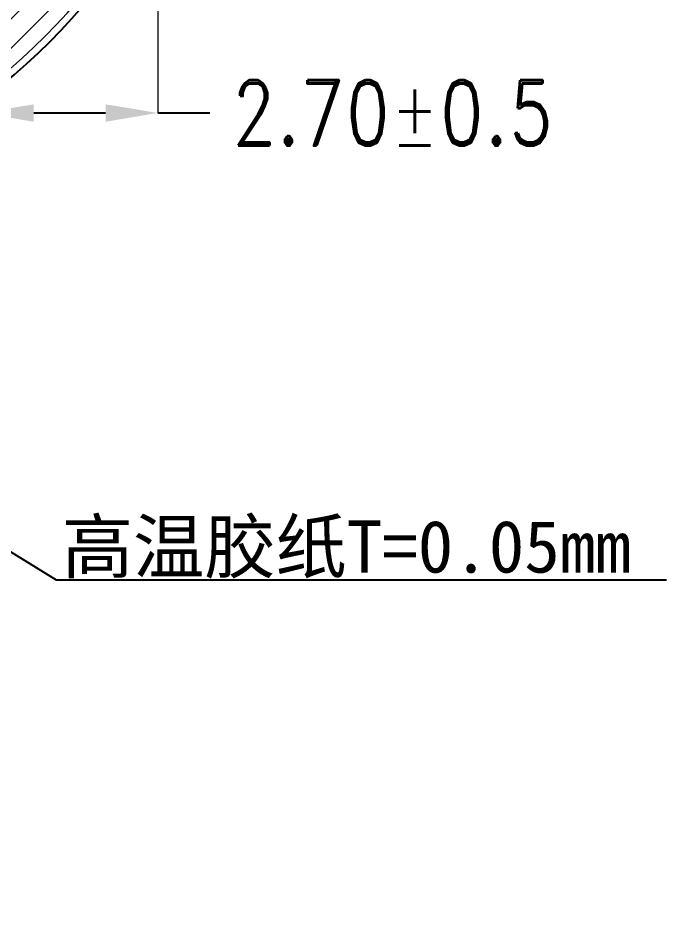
# Model space of a CAD drawing. Header units: millimetres. Extents: x 1845 to 2650, y -178 to 579.
# Drawn here: x 2468.73 to 2478.69, y 271.21 to 285.09 of the extents above; entities that cross this region are included whole.
import ezdxf
from ezdxf.lldxf.tags import DXFTag

# ---------------------------------------------------------------- set-up
doc = ezdxf.new("R2010")
doc.units = ezdxf.units.MM
doc.layers.get('0').update_dxf_attribs({"lineweight": 5})
doc.layers.get('Defpoints').update_dxf_attribs({"lineweight": 5})
doc.layers.add('BHM', color=201, linetype='Continuous')
for name, color, linetype, lineweight in [('CG', 6, 'Continuous', 5), ('DIM', 3, 'Continuous', 5), ('ITO', 2, 'Continuous', 5), ('POL', 202, 'Continuous', 5)]:
    doc.layers.add(name, color=color, linetype=linetype, lineweight=lineweight)
doc.styles.add('RD', font='ROMAND.shx', dxfattribs={"width": 0.8})
doc.styles.add('汉字', font='')
doc.styles.get('汉字').set_extended_font_data('SimSun')
tags = doc.linetypes.add('CENTER', pattern=[0.6, 0.375, -0.075, 0.075, -0.075]).pattern_tags.tags
tags[10:11] = [DXFTag(74, 4), DXFTag(75, 0), DXFTag(340, '0'), DXFTag(46, 1.0), DXFTag(50, 0.0), DXFTag(44, 0.0), DXFTag(45, 0.0)]
tags[8:9] = [DXFTag(74, 4), DXFTag(75, 0), DXFTag(340, '0'), DXFTag(46, 1.0), DXFTag(50, 0.0), DXFTag(44, 0.0), DXFTag(45, 0.0)]
tags[6:7] = [DXFTag(74, 4), DXFTag(75, 0), DXFTag(340, '0'), DXFTag(46, 1.0), DXFTag(50, 0.0), DXFTag(44, 0.0), DXFTag(45, 0.0)]
tags[4:5] = [DXFTag(74, 4), DXFTag(75, 0), DXFTag(340, '0'), DXFTag(46, 1.0), DXFTag(50, 0.0), DXFTag(44, 0.0), DXFTag(45, 0.0)]
doc.dimstyles.new('DIM', dxfattribs={"dimtxt": 0.8, "dimasz": 0.8, "dimexe": 0, "dimexo": 0.5, "dimgap": 0.11, "dimtad": 0, "dimzin": 1, "dimdsep": 46, "dimtxsty": 'RD', "dimcen": 0, "dimclrd": 256, "dimclre": 256, "dimclrt": 256, "dimadec": 0, "dimazin": 0, "dimtm": 1e-09, "dimtfac": 1, "dimtofl": 0, "dimtmove": 0, "dimatfit": 3, "dimfxl": 1, "dimlwe": -1, "dimarcsym": 0})

# ---------------------------------------------------------------- blocks, each defined once
blk = doc.blocks.new('R196GRM-001-PNL-V01-A')
at = {"layer": 'ITO', "lineweight": 5}
for points in [[(1189.801, 2.413), (1205.671, 2.413, -0.414214), (1214.271, -6.187), (1214.271, -30.197, -0.414214), (1205.671, -38.797), (1189.801, -38.797, -0.414214), (1181.201, -30.197), (1181.201, -6.187, -0.414214)], [(1208.951, -38.147, 0.303732), (1214.271, -30.197), (1214.271, -6.187, 0.414214), (1205.671, 2.413), (1189.801, 2.413, 0.414214), (1181.201, -6.187), (1181.201, -30.197, 0.303732), (1186.522, -38.147)]]:
    blk.add_lwpolyline(points, format="xyb", close=True, dxfattribs=at)
blk = doc.blocks.new('R196GRM-001-PNLA-V01-A')
at = {"layer": 'POL', "lineweight": 5}
blk.add_lwpolyline([(1674.072, -161.243, -0.257401), (1670.133, -154.097), (1670.133, -130.087, -0.414214), (1678.583, -121.637), (1694.453, -121.637, -0.414214), (1702.903, -130.087), (1702.903, -154.097, -0.257401), (1698.963, -161.243), (1674.072, -161.243)], format="xyb", close=True, dxfattribs=at)
at = {"layer": 'ITO', "linetype": 'CENTER', "lineweight": 5}
blk.add_blockref('R196GRM-001-PNL-V01-A', (488.781, -123.9), dxfattribs=at)
blk = doc.blocks.new('*D85')
at = {"layer": 'Defpoints', "color": 0, "lineweight": 5, "transparency": 16777216}
for p in [(2470.874, 292.497), (2470.874, 283.633), (2468.174, 278.208)]:
    blk.add_point(p, dxfattribs=at)
at = {"layer": 'DIM', "transparency": 16777216}
for p, q in [((2470.874, 291.997), (2470.874, 283.633)), ((2468.174, 278.708), (2468.174, 283.633))]:
    blk.add_line(p, q, dxfattribs=at)
at = {"layer": 'DIM', "lineweight": -2, "transparency": 16777216}
for p, q in [((2468.974, 283.633), (2470.074, 283.633)), ((2470.874, 283.633), (2471.674, 283.633))]:
    blk.add_line(p, q, dxfattribs=at)
at = {"layer": 'DIM', "lineweight": 5, "transparency": 16777216}
for points in [[(2468.974, 283.766), (2468.974, 283.499), (2468.174, 283.633)], [(2470.074, 283.766), (2470.074, 283.499), (2470.874, 283.633)]]:
    blk.add_solid(points, dxfattribs=at)
at = {"layer": 'DIM', "lineweight": 5, "transparency": 16777216, "insert": (2474.47, 283.633), "char_height": 1, "attachment_point": 5, "style": 'RD'}
blk.add_mtext('2.70±0.5', dxfattribs=at)
blk = doc.blocks.new('R196GRK-001-CVL-V01-A')
at = {"layer": 'CG', "linetype": 'Continuous'}
h = blk.add_hatch(dxfattribs=at)
h.set_pattern_fill('ANSI31', color=256, scale=0.1, style=0)
edge = h.paths.add_edge_path(flags=16)
edge.add_line((2173.298, 305.631), (2188.063, 305.631))
edge.add_arc((2188.063, 297.231), 8.4, 0, 90, ccw=False)
edge.add_line((2196.463, 297.231), (2196.463, 274.328))
edge.add_arc((2189.163, 274.328), 7.3, 270, 360, ccw=False)
edge.add_line((2189.163, 267.028), (2172.198, 267.028))
edge.add_arc((2172.198, 274.328), 7.3, 180, 270, ccw=False)
edge.add_line((2164.898, 274.328), (2164.898, 297.231))
edge.add_arc((2173.298, 297.231), 8.4, 90, 180, ccw=False)
edge = h.paths.add_edge_path()
edge.add_line((2163, 298.015), (2163, 273.545))
edge.add_arc((2172.8, 273.545), 9.8, 180, 270)
edge.add_line((2172.8, 263.745), (2188.56, 263.745))
edge.add_arc((2188.56, 273.545), 9.8, 270, 360)
edge.add_line((2198.36, 273.545), (2198.36, 298.015))
edge.add_arc((2188.56, 298.015), 9.8, 0, 90)
edge.add_line((2188.56, 307.815), (2172.8, 307.815))
edge.add_arc((2172.8, 298.015), 9.8, 90, 180)
at = {"layer": 'CG', "color": 1, "linetype": 'Continuous'}
blk.add_lwpolyline([(2163, 298.015), (2163, 273.545, 0.414214), (2172.8, 263.745), (2188.56, 263.745, 0.414214), (2198.36, 273.545), (2198.36, 298.015, 0.414214), (2188.56, 307.815), (2172.8, 307.815, 0.414214)], format="xyb", close=True, dxfattribs=at)
at = {"layer": 'CG', "color": 0, "linetype": 'Continuous'}
blk.add_lwpolyline([(2195.86, 298.03, 0.414214), (2188.56, 305.33), (2172.8, 305.33, 0.414214), (2165.5, 298.03), (2165.5, 273.53, 0.414214), (2172.8, 266.23), (2188.56, 266.23, 0.414214), (2195.86, 273.53)], format="xyb", close=True, dxfattribs=at)

msp = doc.modelspace()

# ---------------------------------------------------------------- linework, layer by layer
at = {"layer": 'BHM', "linetype": 'Continuous'}
msp.add_lwpolyline([(2446.4593, 326.1245, 0.4142136), (2436.5593, 316.2245), (2436.5593, 291.7245, 0.4142136), (2446.4593, 281.8245), (2462.2193, 281.8245, 0.4142136), (2472.1193, 291.7245), (2472.1193, 310.2245, -0.4142136), (2473.1193, 311.2245), (2475.7193, 311.2245, 0.4142136), (2476.7193, 312.2245), (2476.7193, 315.2245, 0.4142136), (2475.7193, 316.2245), (2473.0733, 316.2245, -0.3875537), (2472.0775, 317.1327, 0.3875537), (2462.2193, 326.1245)], format="xyb", close=True, dxfattribs=at)

# ---------------------------------------------------------------- block references
at = {"lineweight": 5}
msp.add_blockref('R196GRK-001-CVL-V01-A', (273.6591, 18.1946), dxfattribs=at)
at = {"layer": 'ITO', "lineweight": 5}
msp.add_blockref('R196GRM-001-PNLA-V01-A', (767.8214, 446.0655), dxfattribs=at)

# ---------------------------------------------------------------- texts
at = {"layer": 'DIM', "lineweight": 5, "style": '汉字'}
msp.add_text('高温胶纸T=0.05mm', height=0.8, dxfattribs=at).set_placement((2469.4043, 276.5941))

# ---------------------------------------------------------------- dimensions: what is measured, and where the dimension line sits
at = {"layer": 'DIM', "lineweight": 5}
dim = msp.add_linear_dim(base=(2470.8743, 283.6327), p1=(2468.1744, 278.208), p2=(2470.8743, 292.4972), dimstyle='DIM', override={"dimtxt": 1, "dimtol": 1, "dimtp": 0.5, "dimtm": 0.5, "dimfxl": 0.8, "dimarcsym": 1}, dxfattribs=at)
dim.commit()
dim.dimension.update_dxf_attribs({"geometry": '*D85', "text_midpoint": (2474.47, 283.6327)})

# ---------------------------------------------------------------- leaders
for points in [[(2465.9936, 278.5275), (2469.3185, 276.483), (2478.6711, 276.483)], [(2467.2834, 272.2086), (2469.3867, 269.3906), (2478.7394, 269.3906)]]:
    msp.add_leader(points, dimstyle='DIM', override={"dimasz": 1, "dimzin": 0}, dxfattribs=at)

doc.saveas('drawing.dxf')
